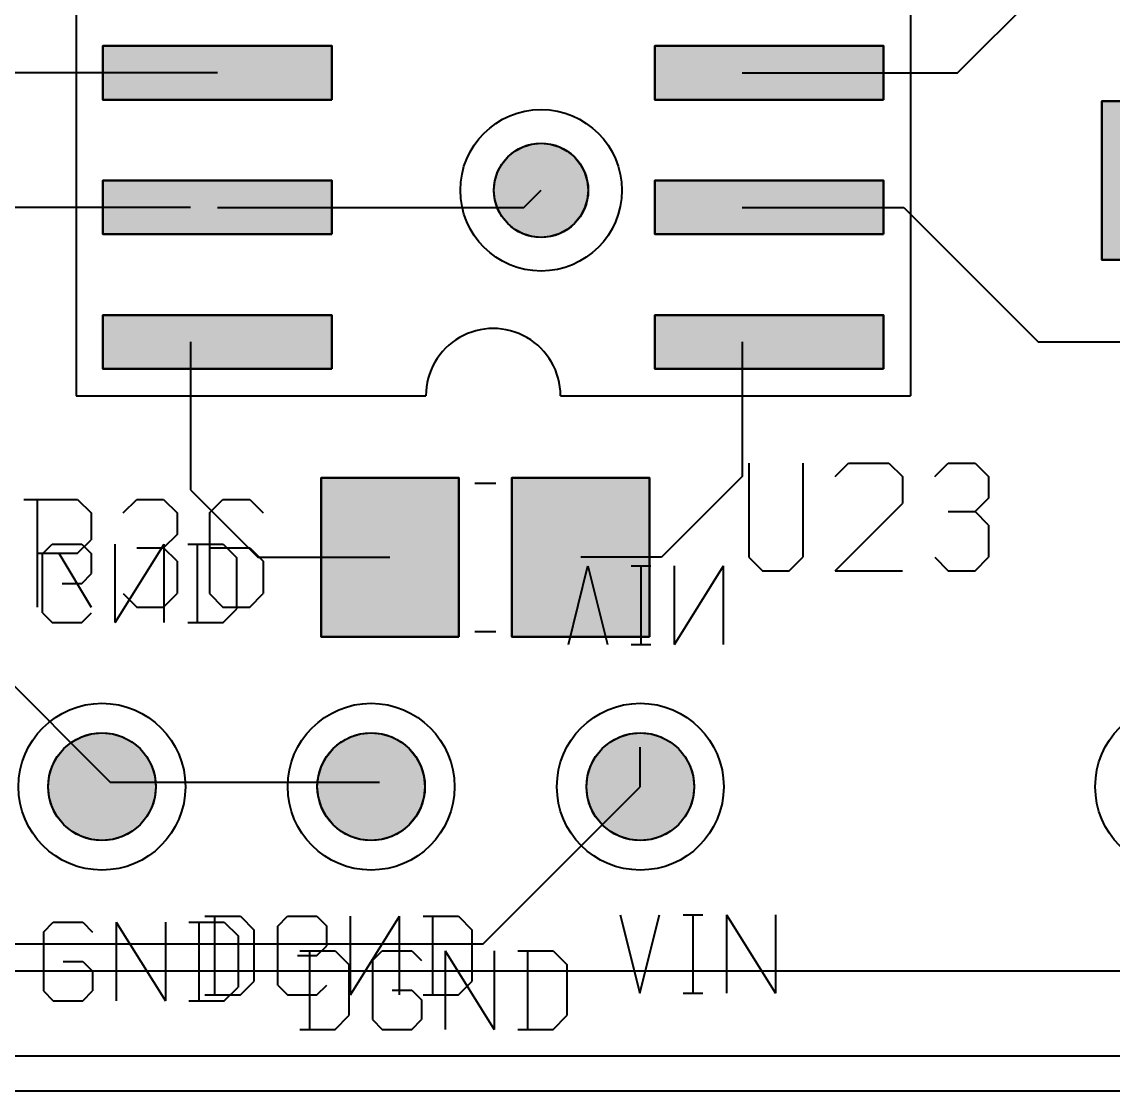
# Model space of a CAD drawing. Header units: millimetres. Extents: x 3 to 131, y 2 to 65.
# Drawn here: x 65.62 to 75.92, y 2.29 to 12.38 of the extents above; entities that cross this region are included whole.
import ezdxf

# ---------------------------------------------------------------- set-up
doc = ezdxf.new("R2010")
doc.units = ezdxf.units.MM
for name, color, linetype in [('bottom_copper', 7, 'Continuous'), ('bottom_silk', 7, 'Continuous'), ('drill_plated', 7, 'Continuous'), ('outline', 7, 'Continuous'), ('top_copper', 7, 'Continuous'), ('top_silk', 7, 'Continuous')]:
    doc.layers.add(name, color=color, linetype=linetype)

msp = doc.modelspace()

# ---------------------------------------------------------------- hatches: boundary and pattern name
at = {"layer": 'bottom_copper', "lineweight": 40}
for points in [[(70.96, 10.708), (70.934, 10.624), (70.893, 10.548), (70.838, 10.48), (70.771, 10.425), (70.694, 10.384), (70.611, 10.359), (70.524, 10.35), (70.437, 10.359), (70.354, 10.384), (70.277, 10.425), (70.209, 10.48), (70.154, 10.548), (70.113, 10.624), (70.088, 10.708), (70.079, 10.794), (70.088, 10.881), (70.113, 10.965), (70.154, 11.041), (70.209, 11.109), (70.277, 11.164), (70.354, 11.205), (70.437, 11.23), (70.524, 11.239), (70.611, 11.23), (70.694, 11.205), (70.771, 11.164), (70.838, 11.109), (70.893, 11.041), (70.934, 10.965), (70.96, 10.881), (70.968, 10.794), (70.96, 10.708)], [(66.878, 5.067), (66.849, 4.972), (66.802, 4.884), (66.739, 4.807), (66.662, 4.744), (66.574, 4.697), (66.479, 4.668), (66.38, 4.658), (66.281, 4.668), (66.186, 4.697), (66.098, 4.744), (66.021, 4.807), (65.958, 4.884), (65.911, 4.972), (65.882, 5.067), (65.872, 5.166), (65.882, 5.265), (65.911, 5.36), (65.958, 5.448), (66.021, 5.525), (66.098, 5.588), (66.186, 5.635), (66.281, 5.664), (66.38, 5.674), (66.479, 5.664), (66.574, 5.635), (66.662, 5.588), (66.739, 5.525), (66.802, 5.448), (66.849, 5.36), (66.878, 5.265), (66.888, 5.166), (66.878, 5.067)], [(69.418, 5.067), (69.389, 4.972), (69.342, 4.884), (69.279, 4.807), (69.202, 4.744), (69.114, 4.697), (69.019, 4.668), (68.92, 4.658), (68.821, 4.668), (68.726, 4.697), (68.638, 4.744), (68.561, 4.807), (68.498, 4.884), (68.451, 4.972), (68.422, 5.067), (68.412, 5.166), (68.422, 5.265), (68.451, 5.36), (68.498, 5.448), (68.561, 5.525), (68.638, 5.588), (68.726, 5.635), (68.821, 5.664), (68.92, 5.674), (69.019, 5.664), (69.114, 5.635), (69.202, 5.588), (69.279, 5.525), (69.342, 5.448), (69.389, 5.36), (69.418, 5.265), (69.428, 5.166), (69.418, 5.067)], [(71.958, 5.067), (71.929, 4.972), (71.882, 4.884), (71.819, 4.807), (71.742, 4.744), (71.654, 4.697), (71.559, 4.668), (71.46, 4.658), (71.361, 4.668), (71.266, 4.697), (71.178, 4.744), (71.101, 4.807), (71.038, 4.884), (70.991, 4.972), (70.962, 5.067), (70.952, 5.166), (70.962, 5.265), (70.991, 5.36), (71.038, 5.448), (71.101, 5.525), (71.178, 5.588), (71.266, 5.635), (71.361, 5.664), (71.46, 5.674), (71.559, 5.664), (71.654, 5.635), (71.742, 5.588), (71.819, 5.525), (71.882, 5.448), (71.929, 5.36), (71.958, 5.265), (71.968, 5.166), (71.958, 5.067)]]:
    msp.add_hatch(color=7, dxfattribs=at).paths.add_polyline_path(points, flags=0)
at = {"layer": 'drill_plated', "lineweight": 40}
for points in [[(70.96, 10.708), (70.934, 10.624), (70.893, 10.548), (70.838, 10.48), (70.771, 10.425), (70.694, 10.384), (70.611, 10.359), (70.524, 10.35), (70.437, 10.359), (70.354, 10.384), (70.277, 10.425), (70.209, 10.48), (70.154, 10.548), (70.113, 10.624), (70.088, 10.708), (70.079, 10.794), (70.088, 10.881), (70.113, 10.965), (70.154, 11.041), (70.209, 11.109), (70.277, 11.164), (70.354, 11.205), (70.437, 11.23), (70.524, 11.239), (70.611, 11.23), (70.694, 11.205), (70.771, 11.164), (70.838, 11.109), (70.893, 11.041), (70.934, 10.965), (70.96, 10.881), (70.968, 10.794), (70.96, 10.708)], [(66.878, 5.067), (66.849, 4.972), (66.802, 4.884), (66.739, 4.807), (66.662, 4.744), (66.574, 4.697), (66.479, 4.668), (66.38, 4.658), (66.281, 4.668), (66.186, 4.697), (66.098, 4.744), (66.021, 4.807), (65.958, 4.884), (65.911, 4.972), (65.882, 5.067), (65.872, 5.166), (65.882, 5.265), (65.911, 5.36), (65.958, 5.448), (66.021, 5.525), (66.098, 5.588), (66.186, 5.635), (66.281, 5.664), (66.38, 5.674), (66.479, 5.664), (66.574, 5.635), (66.662, 5.588), (66.739, 5.525), (66.802, 5.448), (66.849, 5.36), (66.878, 5.265), (66.888, 5.166), (66.878, 5.067)], [(69.418, 5.067), (69.389, 4.972), (69.342, 4.884), (69.279, 4.807), (69.202, 4.744), (69.114, 4.697), (69.019, 4.668), (68.92, 4.658), (68.821, 4.668), (68.726, 4.697), (68.638, 4.744), (68.561, 4.807), (68.498, 4.884), (68.451, 4.972), (68.422, 5.067), (68.412, 5.166), (68.422, 5.265), (68.451, 5.36), (68.498, 5.448), (68.561, 5.525), (68.638, 5.588), (68.726, 5.635), (68.821, 5.664), (68.92, 5.674), (69.019, 5.664), (69.114, 5.635), (69.202, 5.588), (69.279, 5.525), (69.342, 5.448), (69.389, 5.36), (69.418, 5.265), (69.428, 5.166), (69.418, 5.067)], [(71.958, 5.067), (71.929, 4.972), (71.882, 4.884), (71.819, 4.807), (71.742, 4.744), (71.654, 4.697), (71.559, 4.668), (71.46, 4.658), (71.361, 4.668), (71.266, 4.697), (71.178, 4.744), (71.101, 4.807), (71.038, 4.884), (70.991, 4.972), (70.962, 5.067), (70.952, 5.166), (70.962, 5.265), (70.991, 5.36), (71.038, 5.448), (71.101, 5.525), (71.178, 5.588), (71.266, 5.635), (71.361, 5.664), (71.46, 5.674), (71.559, 5.664), (71.654, 5.635), (71.742, 5.588), (71.819, 5.525), (71.882, 5.448), (71.929, 5.36), (71.958, 5.265), (71.968, 5.166), (71.958, 5.067)]]:
    msp.add_hatch(color=7, dxfattribs=at).paths.add_polyline_path(points, flags=0)
at = {"layer": 'top_copper', "lineweight": 40}
for points in [[(68.548, 11.649), (66.389, 11.649), (66.389, 12.157), (68.548, 12.157), (68.548, 11.649)], [(73.755, 11.649), (71.596, 11.649), (71.596, 12.157), (73.755, 12.157), (73.755, 11.649)], [(77.114, 10.137), (75.814, 10.137), (75.814, 11.636), (77.114, 11.636), (77.114, 10.137)], [(70.96, 10.708), (70.934, 10.624), (70.893, 10.548), (70.838, 10.48), (70.771, 10.425), (70.694, 10.384), (70.611, 10.359), (70.524, 10.35), (70.437, 10.359), (70.354, 10.384), (70.277, 10.425), (70.209, 10.48), (70.154, 10.548), (70.113, 10.624), (70.088, 10.708), (70.079, 10.794), (70.088, 10.881), (70.113, 10.965), (70.154, 11.041), (70.209, 11.109), (70.277, 11.164), (70.354, 11.205), (70.437, 11.23), (70.524, 11.239), (70.611, 11.23), (70.694, 11.205), (70.771, 11.164), (70.838, 11.109), (70.893, 11.041), (70.934, 10.965), (70.96, 10.881), (70.968, 10.794), (70.96, 10.708)], [(68.548, 10.379), (66.389, 10.379), (66.389, 10.887), (68.548, 10.887), (68.548, 10.379)], [(73.755, 10.379), (71.596, 10.379), (71.596, 10.887), (73.755, 10.887), (73.755, 10.379)], [(68.548, 9.109), (66.389, 9.109), (66.389, 9.617), (68.548, 9.617), (68.548, 9.109)], [(73.755, 9.109), (71.596, 9.109), (71.596, 9.617), (73.755, 9.617), (73.755, 9.109)], [(69.748, 6.581), (68.448, 6.581), (68.448, 8.08), (69.748, 8.08), (69.748, 6.581)], [(71.548, 6.581), (70.248, 6.581), (70.248, 8.08), (71.548, 8.08), (71.548, 6.581)], [(66.878, 5.067), (66.849, 4.972), (66.802, 4.884), (66.739, 4.807), (66.662, 4.744), (66.574, 4.697), (66.479, 4.668), (66.38, 4.658), (66.281, 4.668), (66.186, 4.697), (66.098, 4.744), (66.021, 4.807), (65.958, 4.884), (65.911, 4.972), (65.882, 5.067), (65.872, 5.166), (65.882, 5.265), (65.911, 5.36), (65.958, 5.448), (66.021, 5.525), (66.098, 5.588), (66.186, 5.635), (66.281, 5.664), (66.38, 5.674), (66.479, 5.664), (66.574, 5.635), (66.662, 5.588), (66.739, 5.525), (66.802, 5.448), (66.849, 5.36), (66.878, 5.265), (66.888, 5.166), (66.878, 5.067)], [(69.418, 5.067), (69.389, 4.972), (69.342, 4.884), (69.279, 4.807), (69.202, 4.744), (69.114, 4.697), (69.019, 4.668), (68.92, 4.658), (68.821, 4.668), (68.726, 4.697), (68.638, 4.744), (68.561, 4.807), (68.498, 4.884), (68.451, 4.972), (68.422, 5.067), (68.412, 5.166), (68.422, 5.265), (68.451, 5.36), (68.498, 5.448), (68.561, 5.525), (68.638, 5.588), (68.726, 5.635), (68.821, 5.664), (68.92, 5.674), (69.019, 5.664), (69.114, 5.635), (69.202, 5.588), (69.279, 5.525), (69.342, 5.448), (69.389, 5.36), (69.418, 5.265), (69.428, 5.166), (69.418, 5.067)], [(71.958, 5.067), (71.929, 4.972), (71.882, 4.884), (71.819, 4.807), (71.742, 4.744), (71.654, 4.697), (71.559, 4.668), (71.46, 4.658), (71.361, 4.668), (71.266, 4.697), (71.178, 4.744), (71.101, 4.807), (71.038, 4.884), (70.991, 4.972), (70.962, 5.067), (70.952, 5.166), (70.962, 5.265), (70.991, 5.36), (71.038, 5.448), (71.101, 5.525), (71.178, 5.588), (71.266, 5.635), (71.361, 5.664), (71.46, 5.674), (71.559, 5.664), (71.654, 5.635), (71.742, 5.588), (71.819, 5.525), (71.882, 5.448), (71.929, 5.36), (71.958, 5.265), (71.968, 5.166), (71.958, 5.067)]]:
    msp.add_hatch(color=7, dxfattribs=at).paths.add_polyline_path(points, flags=0)

# ---------------------------------------------------------------- linework, layer by layer
at = {"layer": 'bottom_copper', "color": 7, "lineweight": 40}
for p, q in [((71.46, 5.166), (71.46, 5.54)), ((69.977, 3.683), (71.46, 5.166)), ((52.998, 3.683), (69.977, 3.683))]:
    msp.add_line(p, q, dxfattribs=at)
for points in [[(70.96, 10.708), (70.934, 10.624), (70.893, 10.548), (70.838, 10.48), (70.771, 10.425), (70.694, 10.384), (70.611, 10.359), (70.524, 10.35), (70.437, 10.359), (70.354, 10.384), (70.277, 10.425), (70.209, 10.48), (70.154, 10.548), (70.113, 10.624), (70.088, 10.708), (70.079, 10.794), (70.088, 10.881), (70.113, 10.965), (70.154, 11.041), (70.209, 11.109), (70.277, 11.164), (70.354, 11.205), (70.437, 11.23), (70.524, 11.239), (70.611, 11.23), (70.694, 11.205), (70.771, 11.164), (70.838, 11.109), (70.893, 11.041), (70.934, 10.965), (70.96, 10.881), (70.968, 10.794), (70.96, 10.708)], [(66.878, 5.067), (66.849, 4.972), (66.802, 4.884), (66.739, 4.807), (66.662, 4.744), (66.574, 4.697), (66.479, 4.668), (66.38, 4.658), (66.281, 4.668), (66.186, 4.697), (66.098, 4.744), (66.021, 4.807), (65.958, 4.884), (65.911, 4.972), (65.882, 5.067), (65.872, 5.166), (65.882, 5.265), (65.911, 5.36), (65.958, 5.448), (66.021, 5.525), (66.098, 5.588), (66.186, 5.635), (66.281, 5.664), (66.38, 5.674), (66.479, 5.664), (66.574, 5.635), (66.662, 5.588), (66.739, 5.525), (66.802, 5.448), (66.849, 5.36), (66.878, 5.265), (66.888, 5.166), (66.878, 5.067)], [(69.418, 5.067), (69.389, 4.972), (69.342, 4.884), (69.279, 4.807), (69.202, 4.744), (69.114, 4.697), (69.019, 4.668), (68.92, 4.658), (68.821, 4.668), (68.726, 4.697), (68.638, 4.744), (68.561, 4.807), (68.498, 4.884), (68.451, 4.972), (68.422, 5.067), (68.412, 5.166), (68.422, 5.265), (68.451, 5.36), (68.498, 5.448), (68.561, 5.525), (68.638, 5.588), (68.726, 5.635), (68.821, 5.664), (68.92, 5.674), (69.019, 5.664), (69.114, 5.635), (69.202, 5.588), (69.279, 5.525), (69.342, 5.448), (69.389, 5.36), (69.418, 5.265), (69.428, 5.166), (69.418, 5.067)], [(71.958, 5.067), (71.929, 4.972), (71.882, 4.884), (71.819, 4.807), (71.742, 4.744), (71.654, 4.697), (71.559, 4.668), (71.46, 4.658), (71.361, 4.668), (71.266, 4.697), (71.178, 4.744), (71.101, 4.807), (71.038, 4.884), (70.991, 4.972), (70.962, 5.067), (70.952, 5.166), (70.962, 5.265), (70.991, 5.36), (71.038, 5.448), (71.101, 5.525), (71.178, 5.588), (71.266, 5.635), (71.361, 5.664), (71.46, 5.674), (71.559, 5.664), (71.654, 5.635), (71.742, 5.588), (71.819, 5.525), (71.882, 5.448), (71.929, 5.36), (71.958, 5.265), (71.968, 5.166), (71.958, 5.067)]]:
    msp.add_lwpolyline(points, close=True, dxfattribs=at)
for centre, major_axis in [((70.524, 10.794), (0.762, 0)), ((70.524, 10.794), (0.445, 0)), ((66.38, 5.166), (0.787, 0)), ((68.92, 5.166), (0.787, 0)), ((71.46, 5.166), (0.787, 0)), ((76.54, 5.166), (0.787, 0)), ((66.38, 5.166), (0.508, 0)), ((68.92, 5.166), (0.508, 0)), ((71.46, 5.166), (0.508, 0))]:
    msp.add_ellipse(centre, major_axis=major_axis, ratio=1, dxfattribs=at)
at = {"layer": 'bottom_silk', "color": 7, "lineweight": 40}
for p, q in [((65.818, 7.363), (65.911, 7.456)), ((65.911, 7.456), (66.189, 7.456)), ((66.189, 7.456), (66.282, 7.363)), ((66.504, 6.714), (66.504, 7.456)), ((66.504, 6.714), (66.968, 7.456)), ((66.968, 6.714), (66.968, 7.456)), ((67.19, 7.456), (67.524, 7.456)), ((67.283, 6.714), (67.283, 7.456)), ((67.524, 7.456), (67.654, 7.326)), ((65.818, 6.807), (65.818, 7.363)), ((66.282, 7.178), (66.282, 7.363)), ((67.654, 6.844), (67.654, 7.326)), ((70.781, 6.508), (70.966, 7.25)), ((70.966, 7.25), (71.152, 6.508)), ((71.374, 7.25), (71.56, 7.25)), ((71.467, 6.508), (71.467, 7.25)), ((71.782, 6.508), (71.782, 7.25)), ((71.782, 6.508), (72.246, 7.25)), ((72.246, 6.508), (72.246, 7.25)), ((66.189, 7.085), (66.282, 7.178)), ((66.004, 7.085), (66.189, 7.085)), ((65.818, 6.807), (65.911, 6.714)), ((66.189, 6.714), (66.282, 6.807)), ((67.524, 6.714), (67.654, 6.844)), ((65.911, 6.714), (66.189, 6.714)), ((67.19, 6.714), (67.524, 6.714)), ((71.374, 6.508), (71.56, 6.508)), ((67.352, 3.943), (67.686, 3.943)), ((67.445, 3.201), (67.445, 3.943)), ((67.686, 3.943), (67.816, 3.813)), ((68.038, 3.85), (68.131, 3.943)), ((68.131, 3.943), (68.409, 3.943)), ((68.409, 3.943), (68.502, 3.85)), ((68.724, 3.201), (68.724, 3.943)), ((68.724, 3.201), (69.188, 3.943)), ((69.188, 3.201), (69.188, 3.943)), ((69.41, 3.943), (69.744, 3.943)), ((69.503, 3.201), (69.503, 3.943)), ((69.744, 3.943), (69.874, 3.813)), ((67.816, 3.331), (67.816, 3.813)), ((68.038, 3.294), (68.038, 3.85)), ((68.502, 3.665), (68.502, 3.85)), ((69.874, 3.331), (69.874, 3.813)), ((68.409, 3.572), (68.502, 3.665)), ((68.224, 3.572), (68.409, 3.572)), ((67.686, 3.201), (67.816, 3.331)), ((69.744, 3.201), (69.874, 3.331)), ((67.352, 3.201), (67.686, 3.201)), ((68.038, 3.294), (68.131, 3.201)), ((68.131, 3.201), (68.409, 3.201)), ((68.409, 3.201), (68.502, 3.294)), ((69.41, 3.201), (69.744, 3.201)), ((3.994, 2.626), (127.494, 2.626)), ((130.446, 2.293), (3.446, 2.293))]:
    msp.add_line(p, q, dxfattribs=at)
at = {"layer": 'drill_plated', "color": 7, "lineweight": 40}
for points in [[(70.96, 10.708), (70.934, 10.624), (70.893, 10.548), (70.838, 10.48), (70.771, 10.425), (70.694, 10.384), (70.611, 10.359), (70.524, 10.35), (70.437, 10.359), (70.354, 10.384), (70.277, 10.425), (70.209, 10.48), (70.154, 10.548), (70.113, 10.624), (70.088, 10.708), (70.079, 10.794), (70.088, 10.881), (70.113, 10.965), (70.154, 11.041), (70.209, 11.109), (70.277, 11.164), (70.354, 11.205), (70.437, 11.23), (70.524, 11.239), (70.611, 11.23), (70.694, 11.205), (70.771, 11.164), (70.838, 11.109), (70.893, 11.041), (70.934, 10.965), (70.96, 10.881), (70.968, 10.794), (70.96, 10.708)], [(66.878, 5.067), (66.849, 4.972), (66.802, 4.884), (66.739, 4.807), (66.662, 4.744), (66.574, 4.697), (66.479, 4.668), (66.38, 4.658), (66.281, 4.668), (66.186, 4.697), (66.098, 4.744), (66.021, 4.807), (65.958, 4.884), (65.911, 4.972), (65.882, 5.067), (65.872, 5.166), (65.882, 5.265), (65.911, 5.36), (65.958, 5.448), (66.021, 5.525), (66.098, 5.588), (66.186, 5.635), (66.281, 5.664), (66.38, 5.674), (66.479, 5.664), (66.574, 5.635), (66.662, 5.588), (66.739, 5.525), (66.802, 5.448), (66.849, 5.36), (66.878, 5.265), (66.888, 5.166), (66.878, 5.067)], [(69.418, 5.067), (69.389, 4.972), (69.342, 4.884), (69.279, 4.807), (69.202, 4.744), (69.114, 4.697), (69.019, 4.668), (68.92, 4.658), (68.821, 4.668), (68.726, 4.697), (68.638, 4.744), (68.561, 4.807), (68.498, 4.884), (68.451, 4.972), (68.422, 5.067), (68.412, 5.166), (68.422, 5.265), (68.451, 5.36), (68.498, 5.448), (68.561, 5.525), (68.638, 5.588), (68.726, 5.635), (68.821, 5.664), (68.92, 5.674), (69.019, 5.664), (69.114, 5.635), (69.202, 5.588), (69.279, 5.525), (69.342, 5.448), (69.389, 5.36), (69.418, 5.265), (69.428, 5.166), (69.418, 5.067)], [(71.958, 5.067), (71.929, 4.972), (71.882, 4.884), (71.819, 4.807), (71.742, 4.744), (71.654, 4.697), (71.559, 4.668), (71.46, 4.658), (71.361, 4.668), (71.266, 4.697), (71.178, 4.744), (71.101, 4.807), (71.038, 4.884), (70.991, 4.972), (70.962, 5.067), (70.952, 5.166), (70.962, 5.265), (70.991, 5.36), (71.038, 5.448), (71.101, 5.525), (71.178, 5.588), (71.266, 5.635), (71.361, 5.664), (71.46, 5.674), (71.559, 5.664), (71.654, 5.635), (71.742, 5.588), (71.819, 5.525), (71.882, 5.448), (71.929, 5.36), (71.958, 5.265), (71.968, 5.166), (71.958, 5.067)]]:
    msp.add_lwpolyline(points, close=True, dxfattribs=at)
for centre, major_axis in [((70.524, 10.794), (0.445, 0)), ((66.38, 5.166), (0.508, 0)), ((68.92, 5.166), (0.508, 0)), ((71.46, 5.166), (0.508, 0))]:
    msp.add_ellipse(centre, major_axis=major_axis, ratio=1, dxfattribs=at)
at = {"layer": 'outline', "color": 7, "lineweight": 40}
msp.add_line((130.446, 2.293), (3.446, 2.293), dxfattribs=at)
at = {"layer": 'top_copper', "color": 7, "lineweight": 40}
for p, q in [((74.454, 11.903), (75.47, 12.919)), ((66.389, 12.157), (66.389, 11.649)), ((68.548, 12.157), (66.389, 12.157)), ((68.548, 11.649), (68.548, 12.157)), ((71.596, 12.157), (71.596, 11.649)), ((73.755, 12.157), (71.596, 12.157)), ((73.755, 11.649), (73.755, 12.157)), ((67.469, 11.903), (65.352, 11.903)), ((72.422, 11.903), (74.454, 11.903)), ((66.389, 11.649), (68.548, 11.649)), ((71.596, 11.649), (73.755, 11.649)), ((77.114, 11.636), (75.814, 11.636)), ((75.814, 11.636), (75.814, 10.137)), ((66.389, 10.887), (66.389, 10.379)), ((68.548, 10.887), (66.389, 10.887)), ((68.548, 10.379), (68.548, 10.887)), ((71.596, 10.887), (71.596, 10.379)), ((73.755, 10.887), (71.596, 10.887)), ((73.755, 10.379), (73.755, 10.887)), ((70.362, 10.633), (70.524, 10.794)), ((67.215, 10.633), (64.548, 10.633)), ((67.469, 10.633), (70.362, 10.633)), ((72.422, 10.633), (73.946, 10.633)), ((73.946, 10.633), (75.216, 9.363)), ((66.389, 10.379), (68.548, 10.379)), ((71.596, 10.379), (73.755, 10.379)), ((75.814, 10.137), (77.114, 10.137)), ((66.389, 9.617), (66.389, 9.109)), ((68.548, 9.617), (66.389, 9.617)), ((68.548, 9.109), (68.548, 9.617)), ((71.596, 9.617), (71.596, 9.109)), ((73.755, 9.617), (71.596, 9.617)), ((73.755, 9.109), (73.755, 9.617)), ((67.215, 9.363), (67.215, 7.966)), ((72.422, 9.363), (72.422, 8.093)), ((75.216, 9.363), (79.534, 9.363)), ((66.389, 9.109), (68.548, 9.109)), ((71.596, 9.109), (73.755, 9.109)), ((69.748, 8.08), (68.448, 8.08)), ((68.448, 8.08), (68.448, 6.581)), ((69.748, 6.581), (69.748, 8.08)), ((71.548, 8.08), (70.248, 8.08)), ((70.248, 8.08), (70.248, 6.581)), ((71.548, 6.581), (71.548, 8.08)), ((72.422, 8.093), (71.66, 7.331)), ((67.215, 7.966), (67.85, 7.331)), ((67.85, 7.331), (69.098, 7.331)), ((71.66, 7.331), (70.898, 7.331)), ((68.448, 6.581), (69.748, 6.581)), ((70.248, 6.581), (71.548, 6.581)), ((65.19, 6.476), (66.46, 5.207)), ((69, 5.207), (66.46, 5.207)), ((62.396, 3.429), (117.768, 3.429))]:
    msp.add_line(p, q, dxfattribs=at)
for points in [[(68.548, 11.649), (66.389, 11.649), (66.389, 12.157), (68.548, 12.157), (68.548, 11.649)], [(73.755, 11.649), (71.596, 11.649), (71.596, 12.157), (73.755, 12.157), (73.755, 11.649)], [(77.114, 10.137), (75.814, 10.137), (75.814, 11.636), (77.114, 11.636), (77.114, 10.137)], [(70.96, 10.708), (70.934, 10.624), (70.893, 10.548), (70.838, 10.48), (70.771, 10.425), (70.694, 10.384), (70.611, 10.359), (70.524, 10.35), (70.437, 10.359), (70.354, 10.384), (70.277, 10.425), (70.209, 10.48), (70.154, 10.548), (70.113, 10.624), (70.088, 10.708), (70.079, 10.794), (70.088, 10.881), (70.113, 10.965), (70.154, 11.041), (70.209, 11.109), (70.277, 11.164), (70.354, 11.205), (70.437, 11.23), (70.524, 11.239), (70.611, 11.23), (70.694, 11.205), (70.771, 11.164), (70.838, 11.109), (70.893, 11.041), (70.934, 10.965), (70.96, 10.881), (70.968, 10.794), (70.96, 10.708)], [(68.548, 10.379), (66.389, 10.379), (66.389, 10.887), (68.548, 10.887), (68.548, 10.379)], [(73.755, 10.379), (71.596, 10.379), (71.596, 10.887), (73.755, 10.887), (73.755, 10.379)], [(68.548, 9.109), (66.389, 9.109), (66.389, 9.617), (68.548, 9.617), (68.548, 9.109)], [(73.755, 9.109), (71.596, 9.109), (71.596, 9.617), (73.755, 9.617), (73.755, 9.109)], [(69.748, 6.581), (68.448, 6.581), (68.448, 8.08), (69.748, 8.08), (69.748, 6.581)], [(71.548, 6.581), (70.248, 6.581), (70.248, 8.08), (71.548, 8.08), (71.548, 6.581)], [(66.878, 5.067), (66.849, 4.972), (66.802, 4.884), (66.739, 4.807), (66.662, 4.744), (66.574, 4.697), (66.479, 4.668), (66.38, 4.658), (66.281, 4.668), (66.186, 4.697), (66.098, 4.744), (66.021, 4.807), (65.958, 4.884), (65.911, 4.972), (65.882, 5.067), (65.872, 5.166), (65.882, 5.265), (65.911, 5.36), (65.958, 5.448), (66.021, 5.525), (66.098, 5.588), (66.186, 5.635), (66.281, 5.664), (66.38, 5.674), (66.479, 5.664), (66.574, 5.635), (66.662, 5.588), (66.739, 5.525), (66.802, 5.448), (66.849, 5.36), (66.878, 5.265), (66.888, 5.166), (66.878, 5.067)], [(69.418, 5.067), (69.389, 4.972), (69.342, 4.884), (69.279, 4.807), (69.202, 4.744), (69.114, 4.697), (69.019, 4.668), (68.92, 4.658), (68.821, 4.668), (68.726, 4.697), (68.638, 4.744), (68.561, 4.807), (68.498, 4.884), (68.451, 4.972), (68.422, 5.067), (68.412, 5.166), (68.422, 5.265), (68.451, 5.36), (68.498, 5.448), (68.561, 5.525), (68.638, 5.588), (68.726, 5.635), (68.821, 5.664), (68.92, 5.674), (69.019, 5.664), (69.114, 5.635), (69.202, 5.588), (69.279, 5.525), (69.342, 5.448), (69.389, 5.36), (69.418, 5.265), (69.428, 5.166), (69.418, 5.067)], [(71.958, 5.067), (71.929, 4.972), (71.882, 4.884), (71.819, 4.807), (71.742, 4.744), (71.654, 4.697), (71.559, 4.668), (71.46, 4.658), (71.361, 4.668), (71.266, 4.697), (71.178, 4.744), (71.101, 4.807), (71.038, 4.884), (70.991, 4.972), (70.962, 5.067), (70.952, 5.166), (70.962, 5.265), (70.991, 5.36), (71.038, 5.448), (71.101, 5.525), (71.178, 5.588), (71.266, 5.635), (71.361, 5.664), (71.46, 5.674), (71.559, 5.664), (71.654, 5.635), (71.742, 5.588), (71.819, 5.525), (71.882, 5.448), (71.929, 5.36), (71.958, 5.265), (71.968, 5.166), (71.958, 5.067)]]:
    msp.add_lwpolyline(points, close=True, dxfattribs=at)
for centre, major_axis in [((70.524, 10.794), (0.762, 0)), ((70.524, 10.794), (0.445, 0)), ((66.38, 5.166), (0.787, 0)), ((68.92, 5.166), (0.787, 0)), ((71.46, 5.166), (0.787, 0)), ((76.54, 5.166), (0.787, 0)), ((66.38, 5.166), (0.508, 0)), ((68.92, 5.166), (0.508, 0)), ((71.46, 5.166), (0.508, 0))]:
    msp.add_ellipse(centre, major_axis=major_axis, ratio=1, dxfattribs=at)
at = {"layer": 'top_silk', "color": 7, "lineweight": 40}
for p, q in [((66.135, 13.681), (66.135, 8.855)), ((74.009, 13.681), (74.009, 8.855)), ((66.135, 8.855), (69.437, 8.855)), ((70.707, 8.855), (74.009, 8.855)), ((72.485, 8.22), (72.485, 7.331)), ((72.993, 8.22), (72.993, 7.331)), ((73.298, 8.093), (73.425, 8.22)), ((73.425, 8.22), (73.806, 8.22)), ((73.806, 8.22), (73.933, 8.093)), ((74.238, 8.093), (74.365, 8.22)), ((74.365, 8.22), (74.619, 8.22)), ((74.619, 8.22), (74.746, 8.093)), ((73.933, 8.093), (73.933, 7.839)), ((74.746, 8.093), (74.746, 7.889)), ((69.898, 8.03), (70.097, 8.03)), ((65.642, 7.877), (66.15, 7.877)), ((65.769, 7.877), (65.769, 6.861)), ((66.15, 7.877), (66.277, 7.75)), ((66.581, 7.75), (66.708, 7.877)), ((66.708, 7.877), (66.962, 7.877)), ((66.962, 7.877), (67.089, 7.75)), ((67.394, 7.75), (67.521, 7.877)), ((67.521, 7.877), (67.775, 7.877)), ((67.775, 7.877), (67.902, 7.75)), ((73.298, 7.204), (73.933, 7.839)), ((74.746, 7.889), (74.619, 7.762)), ((66.277, 7.75), (66.277, 7.496)), ((67.089, 7.75), (67.089, 7.546)), ((67.394, 7.75), (67.394, 6.988)), ((74.365, 7.762), (74.619, 7.762)), ((74.746, 7.635), (74.619, 7.762)), ((74.746, 7.635), (74.746, 7.331)), ((67.089, 7.546), (66.962, 7.42)), ((66.15, 7.369), (66.277, 7.496)), ((66.708, 7.42), (66.962, 7.42)), ((67.089, 7.293), (66.962, 7.42)), ((67.394, 7.42), (67.775, 7.42)), ((67.775, 7.42), (67.902, 7.293)), ((65.769, 7.369), (66.15, 7.369)), ((65.972, 7.369), (66.277, 6.861)), ((72.485, 7.331), (72.612, 7.204)), ((72.866, 7.204), (72.993, 7.331)), ((74.238, 7.331), (74.365, 7.204)), ((74.619, 7.204), (74.746, 7.331)), ((67.089, 7.293), (67.089, 6.988)), ((67.902, 7.293), (67.902, 6.988)), ((72.612, 7.204), (72.866, 7.204)), ((73.298, 7.204), (73.933, 7.204)), ((74.365, 7.204), (74.619, 7.204)), ((66.581, 6.988), (66.708, 6.861)), ((66.962, 6.861), (67.089, 6.988)), ((67.394, 6.988), (67.521, 6.861)), ((67.775, 6.861), (67.902, 6.988)), ((66.708, 6.861), (66.962, 6.861)), ((67.521, 6.861), (67.775, 6.861)), ((69.898, 6.631), (70.097, 6.631)), ((71.271, 3.958), (71.457, 3.217)), ((71.457, 3.217), (71.642, 3.958)), ((71.865, 3.958), (72.05, 3.958)), ((71.957, 3.958), (71.957, 3.217)), ((72.273, 3.958), (72.273, 3.217)), ((72.273, 3.958), (72.736, 3.217)), ((72.736, 3.958), (72.736, 3.217)), ((65.828, 3.794), (65.921, 3.887)), ((65.921, 3.887), (66.199, 3.887)), ((66.199, 3.887), (66.292, 3.794)), ((66.514, 3.887), (66.514, 3.145)), ((66.514, 3.887), (66.978, 3.145)), ((66.978, 3.887), (66.978, 3.145)), ((67.201, 3.887), (67.534, 3.887)), ((67.293, 3.887), (67.293, 3.145)), ((67.534, 3.887), (67.664, 3.757)), ((65.828, 3.794), (65.828, 3.238)), ((67.664, 3.757), (67.664, 3.275)), ((68.246, 3.618), (68.58, 3.618)), ((68.339, 3.618), (68.339, 2.876)), ((68.58, 3.618), (68.71, 3.488)), ((68.932, 3.525), (69.025, 3.618)), ((69.025, 3.618), (69.303, 3.618)), ((69.303, 3.618), (69.396, 3.525)), ((69.618, 3.618), (69.618, 2.876)), ((69.618, 3.618), (70.082, 2.876)), ((70.082, 3.618), (70.082, 2.876)), ((70.304, 3.618), (70.638, 3.618)), ((70.397, 3.618), (70.397, 2.876)), ((70.638, 3.618), (70.768, 3.488)), ((66.014, 3.516), (66.199, 3.516)), ((66.199, 3.516), (66.292, 3.424)), ((68.932, 3.525), (68.932, 2.969)), ((66.292, 3.424), (66.292, 3.238)), ((68.71, 3.488), (68.71, 3.006)), ((70.768, 3.488), (70.768, 3.006)), ((65.828, 3.238), (65.921, 3.145)), ((66.199, 3.145), (66.292, 3.238)), ((67.534, 3.145), (67.664, 3.275)), ((69.118, 3.247), (69.303, 3.247)), ((69.303, 3.247), (69.396, 3.154)), ((71.865, 3.217), (72.05, 3.217)), ((65.921, 3.145), (66.199, 3.145)), ((67.201, 3.145), (67.534, 3.145)), ((69.396, 3.154), (69.396, 2.969)), ((68.58, 2.876), (68.71, 3.006)), ((70.638, 2.876), (70.768, 3.006)), ((68.932, 2.969), (69.025, 2.876)), ((69.303, 2.876), (69.396, 2.969)), ((68.246, 2.876), (68.58, 2.876)), ((69.025, 2.876), (69.303, 2.876)), ((70.304, 2.876), (70.638, 2.876)), ((25.74, 2.626), (127.34, 2.626)), ((130.446, 2.293), (3.446, 2.293))]:
    msp.add_line(p, q, dxfattribs=at)
msp.add_ellipse((70.072, 8.855), major_axis=(0.635, 0), ratio=1, start_param=0, end_param=3.141593, dxfattribs=at)

doc.saveas('drawing.dxf')
